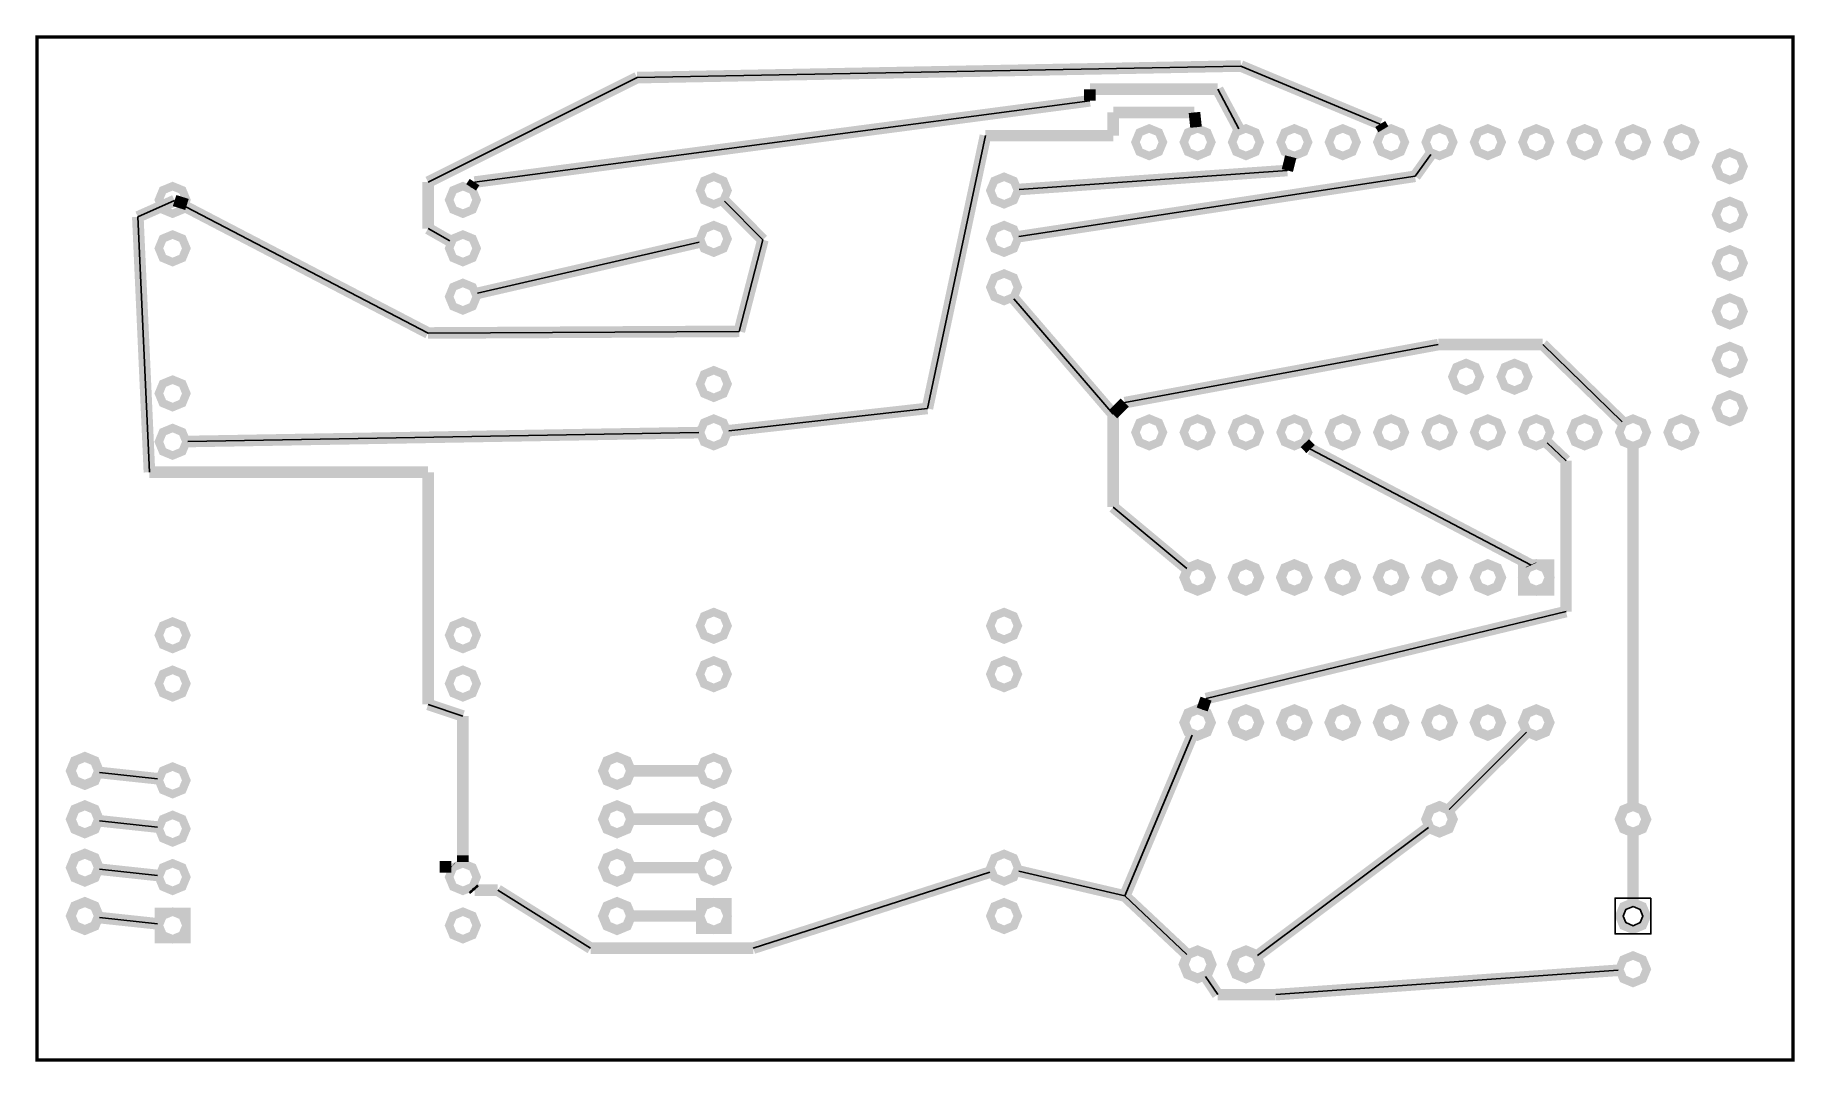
# Model space of a CAD drawing. Extents: x 0 to 92.4, y 0 to 53.9.
import ezdxf

# ---------------------------------------------------------------- set-up
doc = ezdxf.new("R2010")
doc.units = 0
doc.layers.get('0').update_dxf_attribs({"linetype": 'CONTINUOUS'})

msp = doc.modelspace()

# ---------------------------------------------------------------- linework, layer by layer
at = {"color": 0}
for points, const_width in [([(0.08819, 53.8275), (92.2927, 53.8275), (92.2927, 0.08819), (0.08819, 0.08819), (0.08819, 53.8275)], 0.17639), ([(58.4867, 47.5728), (57.9741, 47.7862), (57.7631, 48.2974), (57.9741, 48.81), (58.4867, 49.0209), (58.9979, 48.81), (59.2102, 48.2974), (58.9979, 47.7862), (58.4867, 47.5728)], 0.4318), ([(61.0263, 47.5728), (60.5137, 47.7862), (60.3031, 48.2974), (60.5137, 48.81), (61.0263, 49.0209), (61.5379, 48.81), (61.7513, 48.2974), (61.5379, 47.7862), (61.0263, 47.5728)], 0.4318), ([(63.5674, 47.5728), (63.0534, 47.7862), (62.8428, 48.2974), (63.0534, 48.81), (63.5674, 49.0209), (64.0789, 48.81), (64.2909, 48.2974), (64.0789, 47.7862), (63.5674, 47.5728)], 0.4318), ([(66.1074, 47.5728), (65.5948, 47.7862), (65.3824, 48.2974), (65.5948, 48.81), (66.1074, 49.0209), (66.6186, 48.81), (66.8306, 48.2974), (66.6186, 47.7862), (66.1074, 47.5728)], 0.4318), ([(68.647, 47.5728), (68.1344, 47.7862), (67.9235, 48.2974), (68.1344, 48.81), (68.647, 49.0209), (69.1582, 48.81), (69.3706, 48.2974), (69.1582, 47.7862), (68.647, 47.5728)], 0.4318), ([(71.1867, 47.5728), (70.6741, 47.7862), (70.4631, 48.2974), (70.6741, 48.81), (71.1867, 49.0209), (71.6979, 48.81), (71.9102, 48.2974), (71.6979, 47.7862), (71.1867, 47.5728)], 0.4318), ([(73.7263, 47.5728), (73.2137, 47.7862), (73.0031, 48.2974), (73.2137, 48.81), (73.7263, 49.0209), (74.2379, 48.81), (74.4513, 48.2974), (74.2379, 47.7862), (73.7263, 47.5728)], 0.4318), ([(76.2663, 47.5728), (75.7534, 47.7862), (75.5428, 48.2974), (75.7534, 48.81), (76.2663, 49.0209), (76.7789, 48.81), (76.9909, 48.2974), (76.7789, 47.7862), (76.2663, 47.5728)], 0.4318), ([(78.8074, 47.5728), (78.2948, 47.7862), (78.0824, 48.2974), (78.2948, 48.81), (78.8074, 49.0209), (79.3186, 48.81), (79.5306, 48.2974), (79.3186, 47.7862), (78.8074, 47.5728)], 0.4318), ([(81.347, 47.5728), (80.8344, 47.7862), (80.6235, 48.2974), (80.8344, 48.81), (81.347, 49.0209), (81.8582, 48.81), (82.0706, 48.2974), (81.8582, 47.7862), (81.347, 47.5728)], 0.4318), ([(83.8867, 47.5728), (83.3741, 47.7862), (83.1631, 48.2974), (83.3741, 48.81), (83.8867, 49.0209), (84.3979, 48.81), (84.6102, 48.2974), (84.3979, 47.7862), (83.8867, 47.5728)], 0.4318), ([(86.4263, 47.5728), (85.9137, 47.7862), (85.7031, 48.2974), (85.9137, 48.81), (86.4263, 49.0209), (86.9379, 48.81), (87.1513, 48.2974), (86.9379, 47.7862), (86.4263, 47.5728)], 0.4318), ([(88.9663, 46.3035), (88.4534, 46.5155), (88.2428, 47.027), (88.4534, 47.5396), (88.9663, 47.7502), (89.4789, 47.5396), (89.6909, 47.027), (89.4789, 46.5155), (88.9663, 46.3035)], 0.4318), ([(7.21402, 45.9863), (7.72664, 45.7757), (7.93888, 45.2632), (7.72664, 44.7516), (7.21402, 44.5396), (6.7014, 44.7516), (6.49055, 45.2632), (6.7014, 45.7757), (7.21402, 45.9863)], 0.4318), ([(22.4551, 45.9863), (22.9664, 45.7757), (23.1786, 45.2632), (22.9664, 44.7516), (22.4551, 44.5396), (21.9411, 44.7516), (21.7303, 45.2632), (21.9411, 45.7757), (22.4551, 45.9863)], 0.4318), ([(35.6263, 46.4813), (36.1389, 46.2703), (36.3513, 45.7577), (36.1389, 45.2452), (35.6263, 45.0328), (35.1138, 45.2452), (34.903, 45.7577), (35.1138, 46.2703), (35.6263, 46.4813)], 0.4318), ([(50.8674, 46.4813), (51.3789, 46.2703), (51.5909, 45.7577), (51.3789, 45.2452), (50.8674, 45.0328), (50.3534, 45.2452), (50.1428, 45.7577), (50.3534, 46.2703), (50.8674, 46.4813)], 0.4318), ([(88.9663, 43.7638), (88.4534, 43.9759), (88.2428, 44.487), (88.4534, 45), (88.9663, 45.2106), (89.4789, 45), (89.6909, 44.487), (89.4789, 43.9759), (88.9663, 43.7638)], 0.4318), ([(7.21402, 43.4467), (7.72664, 43.2361), (7.93888, 42.7232), (7.72664, 42.212), (7.21402, 41.9985), (6.7014, 42.212), (6.49055, 42.7232), (6.7014, 43.2361), (7.21402, 43.4467)], 0.4318), ([(22.4551, 43.4467), (22.9664, 43.2361), (23.1786, 42.7232), (22.9664, 42.212), (22.4551, 41.9985), (21.9411, 42.212), (21.7303, 42.7232), (21.9411, 43.2361), (22.4551, 43.4467)], 0.4318), ([(35.6263, 43.9416), (36.1389, 43.7293), (36.3513, 43.2167), (36.1389, 42.7055), (35.6263, 42.4931), (35.1138, 42.7055), (34.903, 43.2167), (35.1138, 43.7293), (35.6263, 43.9416)], 0.4318), ([(50.8674, 43.9416), (51.3789, 43.7293), (51.5909, 43.2167), (51.3789, 42.7055), (50.8674, 42.4931), (50.3534, 42.7055), (50.1428, 43.2167), (50.3534, 43.7293), (50.8674, 43.9416)], 0.4318), ([(88.9663, 41.2228), (88.4534, 41.4362), (88.2428, 41.9474), (88.4534, 42.46), (88.9663, 42.6709), (89.4789, 42.46), (89.6909, 41.9474), (89.4789, 41.4362), (88.9663, 41.2228)], 0.4318), ([(50.8674, 41.4002), (51.3789, 41.1896), (51.5909, 40.677), (51.3789, 40.1655), (50.8674, 39.9535), (50.3534, 40.1655), (50.1428, 40.677), (50.3534, 41.1896), (50.8674, 41.4002)], 0.4318), ([(22.4551, 40.9071), (22.9664, 40.6961), (23.1786, 40.1821), (22.9664, 39.6709), (22.4551, 39.4589), (21.9411, 39.6709), (21.7303, 40.1821), (21.9411, 40.6961), (22.4551, 40.9071)], 0.4318), ([(88.9663, 38.6828), (88.4534, 38.8952), (88.2428, 39.4077), (88.4534, 39.9203), (88.9663, 40.1313), (89.4789, 39.9203), (89.6909, 39.4077), (89.4789, 38.8952), (88.9663, 38.6828)], 0.4318), ([(88.9663, 36.1431), (88.4534, 36.3555), (88.2428, 36.8667), (88.4534, 37.3807), (88.9663, 37.5916), (89.4789, 37.3807), (89.6909, 36.8667), (89.4789, 36.3555), (88.9663, 36.1431)], 0.4318), ([(7.21402, 35.8263), (7.72664, 35.6154), (7.93888, 35.1028), (7.72664, 34.5915), (7.21402, 34.3793), (6.7014, 34.5915), (6.49055, 35.1028), (6.7014, 35.6154), (7.21402, 35.8263)], 0.4318), ([(35.6263, 36.3209), (36.1389, 36.11), (36.3513, 35.5974), (36.1389, 35.0862), (35.6263, 34.8726), (35.1138, 35.0862), (34.903, 35.5974), (35.1138, 36.11), (35.6263, 36.3209)], 0.4318), ([(75.1237, 35.2544), (74.6111, 35.4665), (74.4001, 35.9791), (74.6111, 36.4917), (75.1237, 36.7026), (75.6348, 36.4917), (75.8472, 35.9791), (75.6348, 35.4665), (75.1237, 35.2544)], 0.4318), ([(77.6633, 35.2544), (77.1507, 35.4665), (76.9401, 35.9791), (77.1507, 36.4917), (77.6633, 36.7026), (78.1749, 36.4917), (78.3883, 35.9791), (78.1749, 35.4665), (77.6633, 35.2544)], 0.4318), ([(88.9663, 33.6035), (88.4534, 33.8157), (88.2428, 34.3269), (88.4534, 34.8396), (88.9663, 35.0518), (89.4789, 34.8396), (89.6909, 34.3269), (89.4789, 33.8157), (88.9663, 33.6035)], 0.4318), ([(7.21402, 33.2865), (7.72664, 33.0757), (7.93888, 32.563), (7.72664, 32.0518), (7.21402, 31.8396), (6.7014, 32.0518), (6.49055, 32.563), (6.7014, 33.0757), (7.21402, 33.2865)], 0.4318), ([(35.6263, 33.7812), (36.1389, 33.5704), (36.3513, 33.0577), (36.1389, 32.5451), (35.6263, 32.3329), (35.1138, 32.5451), (34.903, 33.0577), (35.1138, 33.5704), (35.6263, 33.7812)], 0.4318), ([(58.4867, 32.3329), (57.9741, 32.5451), (57.7631, 33.0577), (57.9741, 33.5704), (58.4867, 33.7812), (58.9979, 33.5704), (59.2102, 33.0577), (58.9979, 32.5451), (58.4867, 32.3329)], 0.4318), ([(61.0263, 32.3329), (60.5137, 32.5451), (60.3031, 33.0577), (60.5137, 33.5704), (61.0263, 33.7812), (61.5379, 33.5704), (61.7513, 33.0577), (61.5379, 32.5451), (61.0263, 32.3329)], 0.4318), ([(63.5674, 32.3329), (63.0534, 32.5451), (62.8428, 33.0577), (63.0534, 33.5704), (63.5674, 33.7812), (64.0789, 33.5704), (64.2909, 33.0577), (64.0789, 32.5451), (63.5674, 32.3329)], 0.4318), ([(66.1074, 32.3329), (65.5948, 32.5451), (65.3824, 33.0577), (65.5948, 33.5704), (66.1074, 33.7812), (66.6186, 33.5704), (66.8306, 33.0577), (66.6186, 32.5451), (66.1074, 32.3329)], 0.4318), ([(68.647, 32.3329), (68.1344, 32.5451), (67.9235, 33.0577), (68.1344, 33.5704), (68.647, 33.7812), (69.1582, 33.5704), (69.3706, 33.0577), (69.1582, 32.5451), (68.647, 32.3329)], 0.4318), ([(71.1867, 32.3329), (70.6741, 32.5451), (70.4631, 33.0577), (70.6741, 33.5704), (71.1867, 33.7812), (71.6979, 33.5704), (71.9102, 33.0577), (71.6979, 32.5451), (71.1867, 32.3329)], 0.4318), ([(73.7263, 32.3329), (73.2137, 32.5451), (73.0031, 33.0577), (73.2137, 33.5704), (73.7263, 33.7812), (74.2379, 33.5704), (74.4513, 33.0577), (74.2379, 32.5451), (73.7263, 32.3329)], 0.4318), ([(76.2663, 32.3329), (75.7534, 32.5451), (75.5428, 33.0577), (75.7534, 33.5704), (76.2663, 33.7812), (76.7789, 33.5704), (76.9909, 33.0577), (76.7789, 32.5451), (76.2663, 32.3329)], 0.4318), ([(78.8074, 32.3329), (78.2948, 32.5451), (78.0824, 33.0577), (78.2948, 33.5704), (78.8074, 33.7812), (79.3186, 33.5704), (79.5306, 33.0577), (79.3186, 32.5451), (78.8074, 32.3329)], 0.4318), ([(81.347, 32.3329), (80.8344, 32.5451), (80.6235, 33.0577), (80.8344, 33.5704), (81.347, 33.7812), (81.8582, 33.5704), (82.0706, 33.0577), (81.8582, 32.5451), (81.347, 32.3329)], 0.4318), ([(83.8867, 32.3329), (83.3741, 32.5451), (83.1631, 33.0577), (83.3741, 33.5704), (83.8867, 33.7812), (84.3979, 33.5704), (84.6102, 33.0577), (84.3979, 32.5451), (83.8867, 32.3329)], 0.4318), ([(86.4263, 32.3329), (85.9137, 32.5451), (85.7031, 33.0577), (85.9137, 33.5704), (86.4263, 33.7812), (86.9379, 33.5704), (87.1513, 33.0577), (86.9379, 32.5451), (86.4263, 32.3329)], 0.4318), ([(61.0263, 24.7385), (60.5317, 24.9439), (60.3278, 25.4372), (60.5317, 25.9319), (61.0263, 26.1359), (61.5199, 25.9319), (61.7252, 25.4372), (61.5199, 24.9439), (61.0263, 24.7385)], 0.508), ([(63.5674, 24.7385), (63.0728, 24.9439), (62.8689, 25.4372), (63.0728, 25.9319), (63.5674, 26.1359), (64.0595, 25.9319), (64.2648, 25.4372), (64.0595, 24.9439), (63.5674, 24.7385)], 0.508), ([(66.1074, 24.7385), (65.6124, 24.9439), (65.4085, 25.4372), (65.6124, 25.9319), (66.1074, 26.1359), (66.6006, 25.9319), (66.8059, 25.4372), (66.6006, 24.9439), (66.1074, 24.7385)], 0.508), ([(68.647, 24.7385), (68.1524, 24.9439), (67.9482, 25.4372), (68.1524, 25.9319), (68.647, 26.1359), (69.1402, 25.9319), (69.3455, 25.4372), (69.1402, 24.9439), (68.647, 24.7385)], 0.508), ([(71.1867, 24.7385), (70.6921, 24.9439), (70.4882, 25.4372), (70.6921, 25.9319), (71.1867, 26.1359), (71.6802, 25.9319), (71.8855, 25.4372), (71.6802, 24.9439), (71.1867, 24.7385)], 0.508), ([(73.7263, 24.7385), (73.2317, 24.9439), (73.0278, 25.4372), (73.2317, 25.9319), (73.7263, 26.1359), (74.2199, 25.9319), (74.4252, 25.4372), (74.2199, 24.9439), (73.7263, 24.7385)], 0.508), ([(76.2663, 24.7385), (75.7728, 24.9439), (75.5689, 25.4372), (75.7728, 25.9319), (76.2663, 26.1359), (76.7595, 25.9319), (76.9648, 25.4372), (76.7595, 24.9439), (76.2663, 24.7385)], 0.508), ([(78.8074, 24.7385), (78.3124, 24.9439), (78.1085, 25.4372), (78.3124, 25.9319), (78.8074, 26.1359), (79.3006, 25.9319), (79.5059, 25.4372), (79.3006, 24.9439), (78.8074, 24.7385)], 0.508), ([(78.1085, 26.1359), (78.1085, 24.7385), (79.5059, 24.7385), (79.5059, 26.1359), (78.1085, 26.1359)], 0.508), ([(7.21402, 23.1262), (7.72664, 22.9154), (7.93888, 22.4028), (7.72664, 21.8915), (7.21402, 21.6793), (6.7014, 21.8915), (6.49055, 22.4028), (6.7014, 22.9154), (7.21402, 23.1262)], 0.4318), ([(22.4551, 23.1262), (22.9664, 22.9154), (23.1786, 22.4028), (22.9664, 21.8915), (22.4551, 21.6793), (21.9411, 21.8915), (21.7303, 22.4028), (21.9411, 22.9154), (22.4551, 23.1262)], 0.4318), ([(35.6263, 23.6209), (36.1389, 23.4101), (36.3513, 22.8975), (36.1389, 22.3862), (35.6263, 22.1726), (35.1138, 22.3862), (34.903, 22.8975), (35.1138, 23.4101), (35.6263, 23.6209)], 0.4318), ([(50.8674, 23.6209), (51.3789, 23.4101), (51.5909, 22.8975), (51.3789, 22.3862), (50.8674, 22.1726), (50.3534, 22.3862), (50.1428, 22.8975), (50.3534, 23.4101), (50.8674, 23.6209)], 0.4318), ([(35.6263, 21.0812), (36.1389, 20.8704), (36.3513, 20.3577), (36.1389, 19.8451), (35.6263, 19.6329), (35.1138, 19.8451), (34.903, 20.3577), (35.1138, 20.8704), (35.6263, 21.0812)], 0.4318), ([(50.8674, 21.0812), (51.3789, 20.8704), (51.5909, 20.3577), (51.3789, 19.8451), (50.8674, 19.6329), (50.3534, 19.8451), (50.1428, 20.3577), (50.3534, 20.8704), (50.8674, 21.0812)], 0.4318), ([(7.21402, 20.5865), (7.72664, 20.3757), (7.93888, 19.863), (7.72664, 19.3518), (7.21402, 19.1396), (6.7014, 19.3518), (6.49055, 19.863), (6.7014, 20.3757), (7.21402, 20.5865)], 0.4318), ([(22.4551, 20.5865), (22.9664, 20.3757), (23.1786, 19.863), (22.9664, 19.3518), (22.4551, 19.1396), (21.9411, 19.3518), (21.7303, 19.863), (21.9411, 20.3757), (22.4551, 20.5865)], 0.4318), ([(61.0263, 17.1194), (60.5317, 17.3233), (60.3278, 17.8167), (60.5317, 18.3114), (61.0263, 18.5153), (61.5199, 18.3114), (61.7252, 17.8167), (61.5199, 17.3233), (61.0263, 17.1194)], 0.508), ([(63.5674, 17.1194), (63.0728, 17.3233), (62.8689, 17.8167), (63.0728, 18.3114), (63.5674, 18.5153), (64.0595, 18.3114), (64.2648, 17.8167), (64.0595, 17.3233), (63.5674, 17.1194)], 0.508), ([(66.1074, 17.1194), (65.6124, 17.3233), (65.4085, 17.8167), (65.6124, 18.3114), (66.1074, 18.5153), (66.6006, 18.3114), (66.8059, 17.8167), (66.6006, 17.3233), (66.1074, 17.1194)], 0.508), ([(68.647, 17.1194), (68.1524, 17.3233), (67.9482, 17.8167), (68.1524, 18.3114), (68.647, 18.5153), (69.1402, 18.3114), (69.3455, 17.8167), (69.1402, 17.3233), (68.647, 17.1194)], 0.508), ([(71.1867, 17.1194), (70.6921, 17.3233), (70.4882, 17.8167), (70.6921, 18.3114), (71.1867, 18.5153), (71.6802, 18.3114), (71.8855, 17.8167), (71.6802, 17.3233), (71.1867, 17.1194)], 0.508), ([(73.7263, 17.1194), (73.2317, 17.3233), (73.0278, 17.8167), (73.2317, 18.3114), (73.7263, 18.5153), (74.2199, 18.3114), (74.4252, 17.8167), (74.2199, 17.3233), (73.7263, 17.1194)], 0.508), ([(76.2663, 17.1194), (75.7728, 17.3233), (75.5689, 17.8167), (75.7728, 18.3114), (76.2663, 18.5153), (76.7595, 18.3114), (76.9648, 17.8167), (76.7595, 17.3233), (76.2663, 17.1194)], 0.508), ([(78.8074, 17.1194), (78.3124, 17.3233), (78.1085, 17.8167), (78.3124, 18.3114), (78.8074, 18.5153), (79.3006, 18.3114), (79.5059, 17.8167), (79.3006, 17.3233), (78.8074, 17.1194)], 0.508), ([(3.34312, 15.2769), (3.12677, 14.7574), (2.60725, 14.5411), (2.08497, 14.7574), (1.87, 15.2769), (2.08497, 15.7992), (2.60725, 16.0142), (3.12677, 15.7992), (3.34312, 15.2769)], 0.508), ([(7.21402, 15.5071), (7.72664, 15.2962), (7.93888, 14.7836), (7.72664, 14.271), (7.21402, 14.0588), (6.7014, 14.271), (6.49055, 14.7836), (6.7014, 15.2962), (7.21402, 15.5071)], 0.4318), ([(31.2842, 15.2769), (31.0679, 14.7574), (30.547, 14.5411), (30.0247, 14.7574), (29.8097, 15.2769), (30.0247, 15.7992), (30.547, 16.0142), (31.0679, 15.7992), (31.2842, 15.2769)], 0.508), ([(35.6263, 16.0004), (36.1389, 15.7896), (36.3513, 15.2769), (36.1389, 14.7657), (35.6263, 14.5535), (35.1138, 14.7657), (34.903, 15.2769), (35.1138, 15.7896), (35.6263, 16.0004)], 0.4318), ([(3.34312, 12.7372), (3.12677, 12.2163), (2.60725, 11.9999), (2.08497, 12.2163), (1.87, 12.7372), (2.08497, 13.2595), (2.60725, 13.4745), (3.12677, 13.2595), (3.34312, 12.7372)], 0.508), ([(7.21402, 12.9673), (7.72664, 12.7551), (7.93888, 12.2425), (7.72664, 11.7312), (7.21402, 11.519), (6.7014, 11.7312), (6.49055, 12.2425), (6.7014, 12.7551), (7.21402, 12.9673)], 0.4318), ([(31.2842, 12.7372), (31.0679, 12.2163), (30.547, 11.9999), (30.0247, 12.2163), (29.8097, 12.7372), (30.0247, 13.2595), (30.547, 13.4745), (31.0679, 13.2595), (31.2842, 12.7372)], 0.508), ([(35.6263, 13.4607), (36.1389, 13.2498), (36.3513, 12.7372), (36.1389, 12.226), (35.6263, 12.0137), (35.1138, 12.226), (34.903, 12.7372), (35.1138, 13.2498), (35.6263, 13.4607)], 0.4318), ([(74.4252, 12.7372), (74.2199, 12.2439), (73.7263, 12.0385), (73.2317, 12.2439), (73.0278, 12.7372), (73.2317, 13.2319), (73.7263, 13.4359), (74.2199, 13.2319), (74.4252, 12.7372)], 0.508), ([(84.5855, 12.7372), (84.3802, 12.2439), (83.8867, 12.0385), (83.3921, 12.2439), (83.1882, 12.7372), (83.3921, 13.2319), (83.8867, 13.4359), (84.3802, 13.2319), (84.5855, 12.7372)], 0.508), ([(3.34312, 10.1975), (3.12677, 9.67659), (2.60725, 9.46023), (2.08497, 9.67659), (1.87, 10.1975), (2.08497, 10.7184), (2.60725, 10.9334), (3.12677, 10.7184), (3.34312, 10.1975)], 0.508), ([(31.2842, 10.1975), (31.0679, 9.67659), (30.547, 9.46023), (30.0247, 9.67659), (29.8097, 10.1975), (30.0247, 10.7184), (30.547, 10.9334), (31.0679, 10.7184), (31.2842, 10.1975)], 0.508), ([(35.6263, 10.9209), (36.1389, 10.7101), (36.3513, 10.1975), (36.1389, 9.68622), (35.6263, 9.47265), (35.1138, 9.68622), (34.903, 10.1975), (35.1138, 10.7101), (35.6263, 10.9209)], 0.4318), ([(50.8674, 10.9209), (51.3789, 10.7101), (51.5909, 10.1975), (51.3789, 9.68622), (50.8674, 9.47265), (50.3534, 9.68622), (50.1428, 10.1975), (50.3534, 10.7101), (50.8674, 10.9209)], 0.4318), ([(7.21402, 10.4262), (7.72664, 10.2154), (7.93888, 9.70276), (7.72664, 9.19152), (7.21402, 8.97929), (6.7014, 9.19152), (6.49055, 9.70276), (6.7014, 10.2154), (7.21402, 10.4262)], 0.4318), ([(22.4551, 10.4262), (22.9664, 10.2154), (23.1786, 9.70276), (22.9664, 9.19152), (22.4551, 8.97929), (21.9411, 9.19152), (21.7303, 9.70276), (21.9411, 10.2154), (22.4551, 10.4262)], 0.4318), ([(3.34312, 7.65775), (3.12677, 7.13687), (2.60725, 6.92051), (2.08497, 7.13687), (1.87, 7.65775), (2.08497, 8.17866), (2.60725, 8.39364), (3.12677, 8.17866), (3.34312, 7.65775)], 0.508), ([(31.2842, 7.65775), (31.0679, 7.13687), (30.547, 6.92051), (30.0247, 7.13687), (29.8097, 7.65775), (30.0247, 8.17866), (30.547, 8.39364), (31.0679, 8.17866), (31.2842, 7.65775)], 0.508), ([(35.6263, 8.38122), (36.1389, 8.1704), (36.3513, 7.65775), (36.1389, 7.14513), (35.6263, 6.93289), (35.1138, 7.14513), (34.903, 7.65775), (35.1138, 8.1704), (35.6263, 8.38122)], 0.4318), ([(34.903, 8.38122), (34.903, 6.93289), (36.3513, 6.93289), (36.3513, 8.38122), (34.903, 8.38122)], 0.4318), ([(50.8674, 8.38122), (51.3789, 8.1704), (51.5909, 7.65775), (51.3789, 7.14513), (50.8674, 6.93289), (50.3534, 7.14513), (50.1428, 7.65775), (50.3534, 8.1704), (50.8674, 8.38122)], 0.4318), ([(83.8867, 6.93289), (83.3741, 7.14513), (83.1631, 7.65775), (83.3741, 8.1704), (83.8867, 8.38122), (84.3979, 8.1704), (84.6102, 7.65775), (84.3979, 7.14513), (83.8867, 6.93289)], 0.4318), ([(7.21402, 7.88652), (7.72664, 7.67567), (7.93888, 7.16305), (7.72664, 6.6518), (7.21402, 6.43957), (6.7014, 6.6518), (6.49055, 7.16305), (6.7014, 7.67567), (7.21402, 7.88652)], 0.4318), ([(6.49055, 7.88652), (6.49055, 6.43957), (7.93888, 6.43957), (7.93888, 7.88652), (6.49055, 7.88652)], 0.4318), ([(22.4551, 7.88652), (22.9664, 7.67567), (23.1786, 7.16305), (22.9664, 6.6518), (22.4551, 6.43957), (21.9411, 6.6518), (21.7303, 7.16305), (21.9411, 7.67567), (22.4551, 7.88652)], 0.4318), ([(61.0263, 5.85392), (61.5474, 5.63894), (61.7636, 5.11665), (61.5474, 4.59715), (61.0263, 4.38079), (60.5056, 4.59715), (60.2904, 5.11665), (60.5056, 5.63894), (61.0263, 5.85392)], 0.508), ([(63.5674, 5.85392), (64.087, 5.63894), (64.3033, 5.11665), (64.087, 4.59715), (63.5674, 4.38079), (63.0453, 4.59715), (62.8304, 5.11665), (63.0453, 5.63894), (63.5674, 5.85392)], 0.508), ([(83.8867, 4.13964), (83.3741, 4.35183), (83.1631, 4.86311), (83.3741, 5.37573), (83.8867, 5.58655), (84.3979, 5.37573), (84.6102, 4.86311), (84.3979, 4.35183), (83.8867, 4.13964)], 0.4318)]:
    msp.add_lwpolyline(points, close=True, dxfattribs=dict(at, const_width=const_width))
at = {"color": 0, "const_width": 0.6096}
for points in [[(20.6279, 46.2001), (31.6012, 51.6862)], [(31.6012, 51.6862), (63.3003, 52.2965)], [(63.3003, 52.2965), (70.6148, 49.2485)], [(62.0808, 51.0769), (55.3752, 51.0769)], [(55.3752, 51.0769), (55.3752, 50.468)], [(63.1941, 48.9934), (62.0808, 51.0769)], [(55.3752, 50.468), (23.067, 46.2001)], [(60.8623, 49.8574), (56.5947, 49.8574)], [(56.5947, 49.8574), (56.5947, 48.6392)], [(60.9438, 49.083), (60.8623, 49.8574)], [(70.6148, 49.2485), (70.7803, 48.974)], [(49.8891, 48.6392), (46.8408, 34.3131)], [(56.5947, 48.6392), (49.8891, 48.6392)], [(65.738, 46.8094), (65.9172, 47.5297)], [(72.4436, 46.5046), (73.2663, 47.6539)], [(20.6279, 43.7624), (20.6279, 46.2001)], [(23.067, 46.2001), (22.8865, 45.9246)], [(51.6488, 43.3366), (72.4436, 46.5046)], [(51.6544, 45.8128), (65.738, 46.8094)], [(7.31876, 45.23), (5.38812, 44.3713)], [(7.96918, 45.0261), (7.31876, 45.23)], [(36.1844, 45.1968), (38.2062, 43.1684)], [(5.38812, 44.3713), (5.99722, 30.9604)], [(20.6279, 38.275), (7.91545, 44.898)], [(21.7675, 43.1133), (20.6279, 43.7624)], [(38.2062, 43.1684), (36.9672, 38.3618)], [(23.2241, 40.3599), (34.8575, 43.0403)], [(51.3814, 40.0773), (56.5947, 34.0086)], [(36.9672, 38.3618), (20.6279, 38.275)], [(57.2036, 34.6177), (73.6632, 37.6661)], [(73.6632, 37.6661), (79.1503, 37.6661)], [(79.1503, 37.6661), (83.3205, 33.6076)], [(46.8408, 34.3131), (36.412, 33.1446)], [(56.5947, 34.0086), (57.2036, 34.6177)], [(56.5947, 29.1317), (56.5947, 34.0086)], [(34.8368, 33.044), (8.00502, 32.5768)], [(66.9576, 32.18), (66.657, 32.49)], [(78.54, 26.0835), (66.9576, 32.18)], [(79.3792, 32.5121), (80.3684, 31.5695)], [(83.8867, 32.2667), (83.8867, 13.4634)], [(80.3684, 31.5695), (80.3684, 23.6444)], [(5.99722, 30.9604), (20.6279, 30.9604)], [(20.6279, 30.9604), (20.6279, 18.7689)], [(60.4682, 25.903), (56.5947, 29.1317)], [(78.529, 26.1083), (78.54, 26.0835)], [(80.3684, 23.6444), (61.4715, 19.0734)], [(20.6279, 18.7689), (22.4565, 18.1584)], [(61.4715, 19.0734), (61.269, 18.5029)], [(22.4565, 18.1584), (22.4565, 10.8438)], [(74.2403, 13.2512), (78.2934, 17.304)], [(60.7452, 17.1469), (57.2036, 8.7092)], [(3.36793, 15.1956), (6.42856, 14.8676)], [(34.8368, 15.2769), (31.3118, 15.2769)], [(3.36793, 12.6559), (6.42856, 12.3279)], [(34.8368, 12.7372), (31.3118, 12.7372)], [(64.178, 5.57555), (73.1449, 12.3017)], [(83.8867, 12.011), (83.8867, 8.44737)], [(22.4565, 10.8438), (22.4565, 10.4938)], [(3.36793, 10.1162), (6.42856, 9.78683)], [(21.2383, 10.2333), (21.8474, 10.2333)], [(21.8474, 10.2333), (21.8598, 10.2223)], [(31.3118, 10.1975), (34.8368, 10.1975)], [(37.6975, 5.96692), (50.1138, 9.95497)], [(57.2036, 8.7092), (51.6364, 10.0169)], [(22.9802, 9.11296), (23.067, 9.01513)], [(23.067, 9.01513), (24.2852, 9.01513)], [(24.2852, 9.01513), (29.1621, 5.96692)], [(60.4696, 5.64169), (57.2036, 8.7092)], [(3.36793, 7.57509), (6.42856, 7.24711)], [(34.8368, 7.65775), (31.3118, 7.65775)], [(29.1621, 5.96692), (37.6975, 5.96692)], [(62.0808, 3.52778), (61.4497, 4.48)], [(83.0986, 4.8066), (65.1288, 3.52778)], [(65.1288, 3.52778), (62.0808, 3.52778)]]:
    msp.add_lwpolyline(points, dxfattribs=at)
at = {"color": 0}
for points in [[(31.6012, 51.6862), (63.3003, 52.2965)], [(63.3003, 52.2965), (70.6148, 49.2485)], [(20.6279, 46.2001), (31.6012, 51.6862)], [(63.1941, 48.9934), (62.0808, 51.0769)], [(55.3752, 50.468), (23.067, 46.2001)], [(60.9438, 49.083), (60.8623, 49.8574)], [(70.6148, 49.2485), (70.7803, 48.974)], [(49.8891, 48.6392), (46.8408, 34.3131)], [(65.738, 46.8094), (65.9172, 47.5297)], [(72.4436, 46.5046), (73.2663, 47.6539)], [(23.067, 46.2001), (22.8865, 45.9246)], [(51.6488, 43.3366), (72.4436, 46.5046)], [(51.6544, 45.8128), (65.738, 46.8094)], [(7.31876, 45.23), (5.38812, 44.3713)], [(5.38812, 44.3713), (5.99722, 30.9604)], [(7.96918, 45.0261), (7.31876, 45.23)], [(20.6279, 38.275), (7.91545, 44.898)], [(36.1844, 45.1968), (38.2062, 43.1684)], [(21.7675, 43.1133), (20.6279, 43.7624)], [(23.2241, 40.3599), (34.8575, 43.0403)], [(38.2062, 43.1684), (36.9672, 38.3618)], [(51.3814, 40.0773), (56.5947, 34.0086)], [(36.9672, 38.3618), (20.6279, 38.275)], [(57.2036, 34.6177), (73.6632, 37.6661)], [(79.1503, 37.6661), (83.3205, 33.6076)], [(46.8408, 34.3131), (36.412, 33.1446)], [(56.5947, 34.0086), (57.2036, 34.6177)], [(34.8368, 33.044), (8.00502, 32.5768)], [(66.9576, 32.18), (66.657, 32.49)], [(79.3792, 32.5121), (80.3684, 31.5695)], [(78.54, 26.0835), (66.9576, 32.18)], [(60.4682, 25.903), (56.5947, 29.1317)], [(78.529, 26.1083), (78.54, 26.0835)], [(80.3684, 23.6444), (61.4715, 19.0734)], [(20.6279, 18.7689), (22.4565, 18.1584)], [(61.4715, 19.0734), (61.269, 18.5029)], [(60.7452, 17.1469), (57.2036, 8.7092)], [(74.2403, 13.2512), (78.2934, 17.304)], [(3.36793, 15.1956), (6.42856, 14.8676)], [(3.36793, 12.6559), (6.42856, 12.3279)], [(64.178, 5.57555), (73.1449, 12.3017)], [(21.8474, 10.2333), (21.8598, 10.2223)], [(3.36793, 10.1162), (6.42856, 9.78683)], [(37.6975, 5.96692), (50.1138, 9.95497)], [(57.2036, 8.7092), (51.6364, 10.0169)], [(22.9802, 9.11296), (23.067, 9.01513)], [(24.2852, 9.01513), (29.1621, 5.96692)], [(60.4696, 5.64169), (57.2036, 8.7092)], [(3.36793, 7.57509), (6.42856, 7.24711)], [(83.0986, 4.8066), (65.1288, 3.52778)], [(62.0808, 3.52778), (61.4497, 4.48)]]:
    msp.add_lwpolyline(points, dxfattribs=at)
for points in [[(84.8265, 8.59758), (84.8265, 6.71795), (82.9469, 6.71795), (82.9469, 8.59758), (84.8265, 8.59758)], [(83.8867, 8.16487), (83.505, 8.0064), (83.3783, 7.65775), (83.505, 7.30913), (83.8867, 7.14925), (84.267, 7.30913), (84.395, 7.65775), (84.267, 8.0064), (83.8867, 8.16487)]]:
    msp.add_lwpolyline(points, close=True, dxfattribs=at)

doc.saveas('drawing.dxf')
